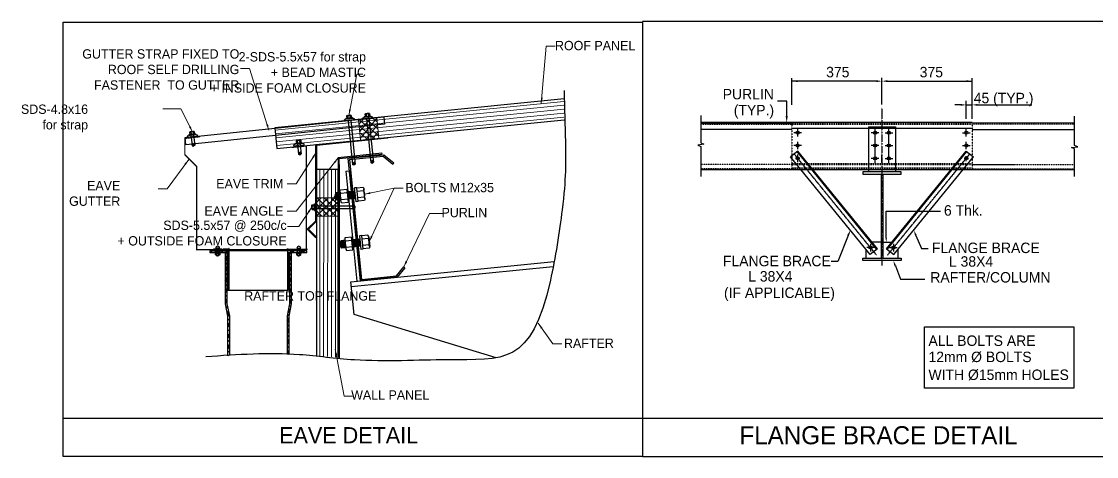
# Model space of a CAD drawing. Header units: millimetres. Extents: x 0 to 2669304, y -3314102 to 0.
# Drawn here: x 2346208 to 2364361, y -3162404 to -3155067 of the extents above; entities that cross this region are included whole.
import ezdxf
from ezdxf.enums import TextEntityAlignment as Align

# ---------------------------------------------------------------- set-up
doc = ezdxf.new("R2010")
doc.units = ezdxf.units.MM
doc.header["$LTSCALE"] = 0.4
doc.header["$MEASUREMENT"] = 0
for name, pattern in [('CENTER', [2, 1.25, -0.25, 0.25, -0.25]), ('CONTIN', [0]), ('HIDDEN', [0.375, 0.25, -0.125]), ('XKITLINE00', [0])]:
    doc.linetypes.add(name, pattern=pattern)
for name, color, linetype in [('3', 4, 'CONTIN'), ('AnchBolt', 7, 'Continuous'), ('Doptrim', 13, 'Continuous'), ('Girt', 13, 'Continuous'), ('Hatch-Solid', 252, 'Continuous'), ('insulation', 3, 'Continuous'), ('M-Purlin', 213, 'Continuous'), ('MISCEL', 7, 'Continuous'), ('Seal-Text', 60, 'Continuous'), ('Steel plate', 12, 'Continuous')]:
    doc.layers.add(name, color=color, linetype=linetype)
for name, color, linetype, lineweight in [('AllTrims', 11, 'Continuous', 9), ('Dimensions', 5, 'Continuous', 0), ('Grid', 202, 'CENTER', 18), ('HATCH', 8, 'Continuous', 5), ('MEM', 4, 'Continuous', 0), ('Other object type', 1, 'Continuous', 0)]:
    doc.layers.add(name, color=color, linetype=linetype, lineweight=lineweight)
doc.styles.add('DTITLE', font='f2.shx')
doc.styles.get("Standard").update_dxf_attribs({"font": 'ARIALN.TTF'})
doc.dimstyles.new('ARROWS', dxfattribs={"dimscale": 0, "dimtxt": 2, "dimasz": 2, "dimexe": 1.026, "dimexo": 1.026, "dimgap": 0.8, "dimtad": 1, "dimdec": 0, "dimzin": 9, "dimdsep": 46, "dimtxsty": 'Standard', "dimcen": 1.6, "dimclrd": 40, "dimclre": 40, "dimclrt": 3, "dimadec": 1, "dimazin": 2, "dimtfac": 1, "dimtdec": 0, "dimtofl": 0, "dimtmove": 0, "dimatfit": 3, "dimfxl": 0, "dimtolj": 1, "dimtzin": 13, "dimlwd": -1, "dimlwe": -1, "dimarcsym": 0})

# ---------------------------------------------------------------- blocks, each defined once
blk = doc.blocks.new('FOR EAVE STURT')
at = {"layer": 'AnchBolt'}
h = blk.add_hatch(dxfattribs=at)
h.set_pattern_fill('ANSI31', color=256, scale=0.5, angle=145, style=0)
h.set_pattern_definition([(190, (0, 0), (0.275666, -1.56338), [])])
h.paths.add_polyline_path([(6, 0.6), (-5.9, -0.6), (-4.7, -13.3), (7.3, -12.1)])
h.paths.add_polyline_path([(8.5, -23.7), (-3.5, -24.9), (-2.9, -30.9), (2.6, -34.9), (9.1, -29.8)])
at = {"layer": 'MISCEL', "color": 7}
for p, q in [((-11.9, 12.8), (-10.9, 2.3)), ((-11.7, 2.2), (10.9, 4.5)), ((-11.7, 2.2), (-11.3, -1.1)), ((-11.3, -1.1), (11.2, 1.1)), ((-9.5, 14.1), (6.5, 15.7)), ((-6.5, 13.4), (-5.4, 2.8)), ((3.7, 14.5), (4.7, 3.9)), ((6, 0.6), (7.3, -12.1)), ((9.2, 14.9), (10.2, 4.4)), ((10.9, 4.5), (11.2, 1.1)), ((11.8, -11.6), (-9.2, -13.8)), ((-8.2, -24.3), (-9.2, -13.8)), ((-5.9, -0.6), (-4.7, -13.3)), ((-2.7, -23.8), (-3.8, -13.2)), ((7.4, -22.8), (6.4, -12.2)), ((12.9, -22.2), (11.8, -11.6)), ((-5.5, -25.1), (10.5, -23.5)), ((-3.5, -24.9), (-2.9, -30.9)), ((-3.4, -25.8), (-3.2, -27.4)), ((2.6, -34.9), (-2.9, -30.9)), ((9.1, -29.8), (2.6, -34.9)), ((8.5, -23.7), (9.1, -29.8))]:
    blk.add_line(p, q, dxfattribs=at)
blk.add_lwpolyline([(-5.9, -0.6), (6, 0.6)], dxfattribs=at)
for centre, radius, start, end in [((-8.8, 9.9), 4.26, 56.0975, 138.6946), ((-0.1, 0.7), 14.3, 74.8284, 116.6241), ((6.7, 11.5), 4.26, 52.758, 135.3551), ((-5.7, -20.8), 4.26, 232.8999, 315.497), ((1, -10.1), 14.3, 254.9703, 296.7661), ((9.8, -19.2), 4.26, 236.2394, 318.8365)]:
    blk.add_arc(centre, radius, start, end, dxfattribs=at)

msp = doc.modelspace()

# ---------------------------------------------------------------- hatches: boundary and pattern name
h = msp.add_hatch()
h.set_pattern_fill('PLASTI', color=256, scale=511.889603, angle=45, style=0)
h.set_pattern_definition([(45, (2338761.93, -3163383.15), (-90.4902, 90.4902), []), (45, (2338750.62, -3163371.84), (-90.4902, 90.4902), []), (45, (2338739.3, -3163360.53), (-90.4902, 90.4902), []), (45, (2338705.37, -3163326.59), (-90.4902, 90.4902), [])])
h.paths.add_polyline_path([(2350872.8071, -3158935.7766), (2350701.799, -3158935.7766), (2350701.799, -3158961.371), (2350758.1069, -3158961.371), (2350872.8071, -3158961.371)])
h.paths.add_polyline_path([(2350908.3204, -3158935.7766), (2350872.8071, -3158935.7766), (2350872.8071, -3158961.371), (2350908.3204, -3158961.371)])
h.paths.add_polyline_path([(2351024.2895, -3158935.7766), (2350908.3204, -3158935.7766), (2350908.3204, -3158961.371), (2351024.2895, -3158961.371)])
h.paths.add_polyline_path([(2350717.1557, -3158961.371), (2350701.799, -3158961.371), (2350701.799, -3159601.233), (2350717.1557, -3159601.233)])
h.paths.add_polyline_path([(2349502.2119, -3158935.7766), (2349386.2428, -3158935.7766), (2349386.2428, -3158961.371), (2349502.2119, -3158961.371)])
h.paths.add_polyline_path([(2349708.7332, -3158935.7766), (2349607.8095, -3158935.7766), (2349537.7252, -3158935.7766), (2349537.7252, -3158961.371), (2349708.7332, -3158961.371)])
h.paths.add_polyline_path([(2349708.7332, -3158961.371), (2349693.3765, -3158961.371), (2349693.3765, -3159601.233), (2349708.7332, -3159601.233)])
h = msp.add_hatch(color=256)
h.paths.add_polyline_path([(2349558.8678, -3158924.7823), (2349537.7252, -3158924.7823), (2349537.7252, -3158934.5334), (2349589.7767, -3158934.5334), (2349589.7767, -3158906.2423), (2349558.8678, -3158906.2423)])
h.paths.add_polyline_path([(2349502.2119, -3158924.7823), (2349502.2119, -3158934.5334), (2349537.7252, -3158934.5334), (2349537.7252, -3158924.7823)])
h.paths.add_polyline_path([(2349502.2119, -3158934.5334), (2349502.2119, -3158924.7823), (2349481.0693, -3158924.7823), (2349481.0693, -3158906.2423), (2349450.0509, -3158906.2423), (2349450.0509, -3158934.5334)])
h = msp.add_hatch(color=256)
h.paths.add_polyline_path([(2349708.7332, -3158935.7766), (2349714.6403, -3158928.6246), (2349715.9267, -3158918.094), (2349715.1527, -3158907.072), (2349714.9777, -3158905.8891), (2349607.8095, -3158905.8891), (2349607.8095, -3158935.7766)])
h.paths.add_polyline_path([(2349708.7332, -3158905.8891), (2349714.9777, -3158905.8891), (2349713.6677, -3158897.0395), (2349708.7332, -3158894.3057)])
h = msp.add_hatch(color=256)
h.paths.add_polyline_path([(2349708.7332, -3158935.7766), (2349714.6403, -3158928.6246), (2349715.9267, -3158918.094), (2349715.1527, -3158907.072), (2349714.9777, -3158905.8891), (2349607.8095, -3158905.8891), (2349607.8095, -3158935.7766)])
h.paths.add_polyline_path([(2349708.7332, -3158905.8891), (2349714.9777, -3158905.8891), (2349713.6677, -3158897.0395), (2349708.7332, -3158894.3057)])
h = msp.add_hatch()
h.set_pattern_fill('PLASTI', color=256, scale=511.889603, angle=315, style=0)
h.set_pattern_definition([(315, (2338761.93, -3163383.15), (90.4902, 90.4902), []), (315, (2338773.24, -3163371.84), (90.4902, 90.4902), []), (315, (2338784.55, -3163360.53), (90.4902, 90.4902), []), (315, (2338818.48, -3163326.59), (90.4902, 90.4902), [])])
h.paths.add_polyline_path([(2349676.9862, -3158961.371), (2349652.4254, -3158961.371), (2349646.2728, -3158961.371), (2349646.2728, -3159726.7296), (2349676.9862, -3159711.3167)])
h.paths.add_polyline_path([(2350692.5949, -3160683.4253), (2350723.3083, -3160683.8785), (2350723.3083, -3160036.3392), (2350764.2595, -3159831.5834), (2350764.2595, -3158961.371), (2350733.5461, -3158961.371), (2350733.5461, -3159828.5421), (2350692.5949, -3160033.298)])
h.paths.add_polyline_path([(2349687.224, -3160705.1031), (2349717.9373, -3160703.686), (2349717.9373, -3160033.298), (2349676.9862, -3159828.5421), (2349676.9862, -3159711.3167), (2349646.2728, -3159726.7296), (2349646.2728, -3159831.5834), (2349687.224, -3160036.3392)])
h = msp.add_hatch(color=256)
h.paths.add_polyline_path([(2350701.799, -3158935.7766), (2350695.8919, -3158928.6246), (2350694.6055, -3158918.094), (2350695.3795, -3158907.072), (2350695.5546, -3158905.8891), (2350802.7228, -3158905.8891), (2350802.7228, -3158935.7766)])
h.paths.add_polyline_path([(2350701.799, -3158905.8891), (2350695.5546, -3158905.8891), (2350696.8645, -3158897.0395), (2350701.799, -3158894.3057)])
h = msp.add_hatch(color=256)
h.paths.add_polyline_path([(2350851.6645, -3158906.2423), (2350820.7556, -3158906.2423), (2350820.7556, -3158934.5334), (2350872.8071, -3158934.5334), (2350872.8071, -3158924.7823), (2350851.6645, -3158924.7823)])
h.paths.add_polyline_path([(2350872.8071, -3158924.7823), (2350872.8071, -3158934.5334), (2350908.3204, -3158934.5334), (2350908.3204, -3158924.7823)])
h.paths.add_polyline_path([(2350960.4813, -3158934.5334), (2350960.4813, -3158906.2423), (2350929.463, -3158906.2423), (2350929.463, -3158924.7823), (2350908.3204, -3158924.7823), (2350908.3204, -3158934.5334)])
at = {"layer": 'HATCH'}
h = msp.add_hatch(dxfattribs=at)
h.set_pattern_fill('LINE', color=256, scale=20.721687, angle=5.67, style=0)
h.set_pattern_definition([(5.67, (2376492.37, -3199010.59), (-6.5001, 65.46947), [])])
h.paths.add_polyline_path([(2355368.9275, -3156725.8238), (2355368.1664, -3156689.5451), (2355367.6055, -3156651.4209), (2355367.2631, -3156613.2692), (2355367.1193, -3156575.0926), (2355367.1542, -3156536.8934), (2355367.3481, -3156498.6742), (2355367.6809, -3156460.4376), (2355368.1329, -3156422.1859), (2355368.6843, -3156383.9218), (2355368.884, -3156371.8025), (2350486.6433, -3156860.0266), (2350521.6953, -3157210.547)])
h = msp.add_hatch(dxfattribs=at)
h.set_pattern_fill('ANSI37', color=256, scale=25.902109, style=0)
h.set_pattern_definition([(230.7106, (2354209.75, -3158924.245), (63.6496, -52.077), []), (320.7106, (2354209.75, -3158924.245), (52.077, 63.6496), [])])
h.paths.add_polyline_path([(2351898.1704, -3156718.8739), (2352207.4531, -3156687.9456), (2352242.5051, -3157038.4661), (2351933.2224, -3157069.3943)])
h = msp.add_hatch(dxfattribs=at)
h.set_pattern_fill('LINE', color=256, scale=20.721687, angle=-90.04059314, style=0)
h.set_pattern_definition([(269.9594, (2307019.12, -3179514.95), (65.79134, -0.04661), [])])
h.paths.add_polyline_path([(2351195.9009, -3160702.7126), (2351548.1696, -3160735.5355), (2351548.1696, -3157555.7349), (2351195.9009, -3157555.7349)])
h = msp.add_hatch(dxfattribs=at)
h.set_pattern_fill('ANSI37', color=256, scale=25.902109, angle=84.30229389, style=0)
h.set_pattern_definition([(315.013, (2353619.905, -3156270.76), (58.1388, 58.165), []), (45.013, (2353619.905, -3156270.76), (-58.165, 58.1388), [])])
h.paths.add_polyline_path([(2351195.9359, -3158351.97), (2351195.8659, -3158041.1447), (2351548.1346, -3158041.0655), (2351548.2045, -3158351.8908)])
at = {"layer": 'Hatch-Solid'}
for points in [[(2351816.524, -3158072.3288), (2351801.0599, -3157917.6874), (2351780.441, -3157919.7493), (2351795.9052, -3158074.3907)], [(2351898.9994, -3158897.0827), (2351883.5353, -3158742.4414), (2351862.9164, -3158744.5033), (2351878.3806, -3158899.1446)]]:
    msp.add_hatch(color=256, dxfattribs=at).paths.add_polyline_path(points)

# ---------------------------------------------------------------- linework, layer by layer
at = {"linetype": 'Continuous'}
for p, q in [((2356692.2669, -3155077.243), (2356692.2669, -3162386.9399)), ((2356692.2669, -3155087.7462), (2356692.2669, -3162386.9399)), ((2346910.6197, -3161757.0261), (2377782.5102, -3161757.0261))]:
    msp.add_line(p, q, dxfattribs=at)
at = {"color": 2}
for p, q in [((2359218.2179, -3156471.9026), (2359218.2179, -3156021.7242)), ((2359218.2179, -3156471.9026), (2359218.2179, -3156021.7242)), ((2360642.1615, -3156072.5027), (2359218.2179, -3156072.5027)), ((2360738.6652, -3156464.7789), (2360738.6652, -3156014.6005)), ((2360738.6652, -3156464.7789), (2360738.6652, -3156014.6005)), ((2360835.1689, -3156072.5027), (2362259.1125, -3156072.5027)), ((2362259.1125, -3156471.9026), (2362259.1125, -3156021.7242)), ((2362259.1125, -3156471.9026), (2362259.1125, -3156021.7242)), ((2359129.3047, -3156411.6337), (2358974.6546, -3156411.6337)), ((2359129.3047, -3156658.1099), (2359129.3047, -3156411.6337)), ((2362066.105, -3156473.1625), (2361969.6013, -3156473.1625)), ((2362162.6087, -3156710.7668), (2362162.6087, -3156407.3076)), ((2362162.6087, -3156473.1625), (2362259.1125, -3156473.1625)), ((2362259.1125, -3156709.5069), (2362259.1125, -3156406.0477)), ((2362355.6162, -3156473.1625), (2362452.1199, -3156473.1625)), ((2362456.7923, -3156473.1625), (2363268.9403, -3156473.1625)), ((2360809.9537, -3158719.429), (2360809.9537, -3158268.3636)), ((2360809.9537, -3158268.3636), (2361725.8383, -3158268.3636)), ((2360165.4839, -3158677.0418), (2359992.6996, -3159116.5071)), ((2361311.8465, -3158677.0418), (2361406.1832, -3158894.3459)), ((2361406.1832, -3158894.3459), (2361515.9062, -3158894.3459)), ((2359992.6996, -3159116.5071), (2359882.9766, -3159116.5071)), ((2360964.0197, -3159189.1713), (2361051.9124, -3159412.7205)), ((2361051.9124, -3159412.7205), (2361460.5215, -3159412.7205))]:
    msp.add_line(p, q, dxfattribs=at)
for p, q in [((2357679.4357, -3156649.4298), (2357679.4357, -3157112.3851)), ((2363990.0791, -3157161.0392), (2363990.7515, -3156661.0102)), ((2359314.7216, -3156941.8292), (2359314.7216, -3156877.9419)), ((2360510.2475, -3156840.7237), (2360967.0829, -3156840.7237)), ((2360510.2475, -3156840.7237), (2360510.2475, -3157604.6572)), ((2360622.7443, -3157463.2265), (2360622.7443, -3156874.775)), ((2360854.586, -3157463.2265), (2360854.586, -3156874.775)), ((2360967.0829, -3156840.7237), (2360967.0829, -3157604.6572)), ((2362162.6087, -3156941.8292), (2362162.6087, -3156877.9419)), ((2359314.7216, -3156941.8292), (2359250.8343, -3156941.8292)), ((2359314.7216, -3157005.7164), (2359314.7216, -3156941.8292)), ((2359378.6088, -3156941.8292), (2359314.7216, -3156941.8292)), ((2360687.7724, -3156941.8292), (2360557.7162, -3156941.8292)), ((2360595.6373, -3156941.8292), (2360622.7443, -3156941.8292)), ((2360789.5579, -3156941.8292), (2360919.6141, -3156941.8292)), ((2360881.693, -3156941.8292), (2360854.586, -3156941.8292)), ((2362098.7215, -3156941.8292), (2362162.6087, -3156941.8292)), ((2362162.6087, -3157005.7164), (2362162.6087, -3156941.8292)), ((2362162.6087, -3156941.8292), (2362226.496, -3156941.8292)), ((2357731.5812, -3157138.0679), (2357629.6035, -3157153.5068)), ((2357629.6035, -3157153.5068), (2357679.0473, -3157173.9755)), ((2357679.0473, -3157173.9755), (2357679.5146, -3157682.5604)), ((2357679.4357, -3157112.3851), (2357731.5812, -3157138.0679)), ((2359314.7216, -3157158.6438), (2359250.8343, -3157158.6438)), ((2359314.7216, -3157158.6438), (2359314.7216, -3157094.7566)), ((2359314.7216, -3157222.5311), (2359314.7216, -3157158.6438)), ((2359378.6088, -3157158.6438), (2359314.7216, -3157158.6438)), ((2360687.7724, -3157158.6438), (2360557.7162, -3157158.6438)), ((2360595.6373, -3157158.6438), (2360622.7443, -3157158.6438)), ((2360789.5579, -3157158.6438), (2360919.6141, -3157158.6438)), ((2360881.693, -3157158.6438), (2360854.586, -3157158.6438)), ((2362098.7215, -3157158.6438), (2362162.6087, -3157158.6438)), ((2362162.6087, -3157158.6438), (2362162.6087, -3157094.7566)), ((2362162.6087, -3157222.5311), (2362162.6087, -3157158.6438)), ((2362162.6087, -3157158.6438), (2362226.496, -3157158.6438)), ((2363938.9392, -3157191.9857), (2364045.3107, -3157182.9203)), ((2363990.8573, -3157212.4968), (2363938.9392, -3157191.9857)), ((2364045.3107, -3157182.9203), (2363990.0791, -3157161.0392)), ((2363990.8573, -3157682.5604), (2363990.8573, -3157212.4968)), ((2359314.7216, -3157375.4585), (2359280.2437, -3157375.4585)), ((2359314.7216, -3157375.4585), (2359314.7216, -3157311.5712)), ((2359314.7216, -3157439.3457), (2359314.7216, -3157375.4585)), ((2359353.3129, -3157375.4585), (2359314.7216, -3157375.4585)), ((2360687.7724, -3157375.4585), (2360557.7162, -3157375.4585)), ((2360595.6373, -3157375.4585), (2360622.7443, -3157375.4585)), ((2360738.6652, -3157443.3335), (2360738.6652, -3157313.2773)), ((2360789.5579, -3157375.4585), (2360919.6141, -3157375.4585)), ((2360881.693, -3157375.4585), (2360854.586, -3157375.4585)), ((2362124.0508, -3157375.374), (2362162.6421, -3157375.374)), ((2362162.6421, -3157375.374), (2362162.6421, -3157336.4786)), ((2362162.6421, -3157420.3498), (2362162.6421, -3157375.374)), ((2362162.6421, -3157375.374), (2362197.1199, -3157375.374)), ((2358347.8314, -3157563.5903), (2357679.4023, -3157563.5903)), ((2360414.4127, -3157604.6572), (2360414.4127, -3157643.2587)), ((2361062.9176, -3157604.6572), (2360414.4127, -3157604.6572)), ((2361062.9176, -3157643.2587), (2361062.9176, -3157604.6572)), ((2361928.5418, -3157563.5903), (2363990.8573, -3157563.5903)), ((2360414.4127, -3157643.2587), (2361062.9176, -3157643.2587)), ((2360723.2246, -3157643.2587), (2360723.2246, -3159061.3278)), ((2360754.1058, -3157643.2587), (2360754.1058, -3159061.3278)), ((2360545.2683, -3158817.9084), (2360545.2683, -3158945.6216)), ((2360723.2246, -3158791.1174), (2360578.1314, -3158791.1174)), ((2360754.1058, -3158791.1174), (2360899.1989, -3158791.1174)), ((2360932.0621, -3158817.9084), (2360932.0621, -3158945.6216)), ((2350701.799, -3158905.8891), (2351035.1187, -3158905.8891)), ((2360468.4548, -3158906.691), (2360468.4548, -3159061.3278)), ((2360609.7887, -3158879.9008), (2360479.9688, -3158879.9008)), ((2360867.5417, -3158879.9008), (2360997.3615, -3158879.9008)), ((2361008.8755, -3158906.691), (2361008.8755, -3159061.3278)), ((2360414.4127, -3159099.9293), (2360414.4127, -3159061.3278)), ((2360414.4127, -3159061.3278), (2361062.9176, -3159061.3278)), ((2361062.9176, -3159099.9293), (2360414.4127, -3159099.9293)), ((2361062.9176, -3159061.3278), (2361062.9176, -3159099.9293))]:
    msp.add_line(p, q)
at = {"linetype": 'CENTER'}
for p, q in [((2360738.6652, -3156522.6811), (2360738.6652, -3159180.1166)), ((2360646.5885, -3159007.7652), (2359256.6001, -3157301.8693)), ((2360830.7418, -3159007.7652), (2362220.7303, -3157301.827))]:
    msp.add_line(p, q, dxfattribs=at)
at = {"color": 3}
for p, q in [((2360738.6652, -3156566.7971), (2360738.6652, -3156698.7886)), ((2362259.1125, -3156768.3998), (2357679.4357, -3156768.3998)), ((2357679.4357, -3156779.9803), (2359218.2179, -3156779.9803)), ((2359218.2179, -3156863.1086), (2362259.1125, -3156863.1086)), ((2363990.8573, -3156779.9803), (2362259.1125, -3156779.9803)), ((2359218.2179, -3156890.1132), (2357679.4357, -3156890.1132)), ((2362259.1125, -3156890.1132), (2363990.8573, -3156890.1132)), ((2359319.9132, -3157251.899), (2359196.1035, -3157349.6165)), ((2360540.1835, -3158997.5724), (2359196.1035, -3157349.6165)), ((2360663.9954, -3158899.912), (2359319.9132, -3157251.899)), ((2360813.3349, -3158899.912), (2362157.4172, -3157251.8568)), ((2360937.1469, -3158997.5724), (2362281.2268, -3157349.5743)), ((2362157.4172, -3157251.8568), (2362281.2268, -3157349.5743)), ((2357679.4023, -3157563.5903), (2363990.8573, -3157563.5903)), ((2363797.928, -3157563.5903), (2357679.4023, -3157563.5903)), ((2359218.2179, -3157552.0099), (2359252.5082, -3157552.0099)), ((2360663.9668, -3158899.8757), (2360540.1835, -3158997.5724)), ((2360813.3636, -3158899.8757), (2360937.1469, -3158997.5724))]:
    msp.add_line(p, q, dxfattribs=at)
at = {"color": 1, "linetype": 'HIDDEN'}
for p, q in [((2357679.4357, -3156797.7715), (2359218.2179, -3156797.7715)), ((2359218.2179, -3156768.3998), (2359218.2179, -3157552.0099)), ((2359218.2179, -3156782.4956), (2362259.1125, -3156782.4956)), ((2359218.2179, -3156800.2869), (2362259.1125, -3156800.2869)), ((2362259.1125, -3156768.3998), (2362259.1125, -3157552.0099)), ((2363990.8573, -3156797.7715), (2362259.1125, -3156797.7715)), ((2363990.8553, -3156798.738), (2363990.8573, -3156797.7715)), ((2359218.2179, -3157478.3538), (2357679.3219, -3157478.3538)), ((2359218.2179, -3157552.0099), (2357679.3914, -3157552.0099)), ((2359218.2179, -3157463.2265), (2362259.1125, -3157463.2265)), ((2359218.2179, -3157478.3538), (2362259.1125, -3157478.3538)), ((2359218.2179, -3157537.1835), (2362259.1125, -3157537.1835)), ((2359218.2179, -3157552.0099), (2362259.1125, -3157552.0099)), ((2362224.8222, -3157478.3538), (2362970.879, -3157478.3538)), ((2362259.1125, -3157478.3538), (2363990.8573, -3157478.3538)), ((2362259.1125, -3157552.0099), (2363990.8573, -3157552.0099))]:
    msp.add_line(p, q, dxfattribs=at)
at = {"color": 1, "linetype": 'Continuous'}
for p, q in [((2360651.1939, -3158909.9567), (2359307.114, -3157262.0009)), ((2360826.1364, -3158909.9567), (2362170.2164, -3157261.9586))]:
    msp.add_line(p, q, dxfattribs=at)
at = {"linetype": 'ByBlock'}
for p, q in [((2361456.6564, -3160217.1349), (2363976.0201, -3160217.1349)), ((2361456.6564, -3161250.5337), (2361456.6564, -3160217.1349)), ((2363976.0201, -3160217.1349), (2363976.0201, -3161250.5337)), ((2363976.0201, -3161250.5337), (2361456.6564, -3161250.5337))]:
    msp.add_line(p, q, dxfattribs=at)
for points in [[(2356692.2669, -3162404.4224), (2364833.5867, -3162404.4224), (2364833.5867, -3155066.7398), (2356692.2669, -3155066.7398)], [(2346910.6197, -3155077.243), (2356692.2669, -3155077.243), (2356692.2669, -3162404.4224), (2346910.6197, -3162404.4224)], [(2349589.7767, -3158906.2423), (2349450.0509, -3158906.2423), (2349450.0509, -3158934.5334), (2349589.7767, -3158934.5334)], [(2349566.6204, -3158962.7918), (2349472.9087, -3158962.7918), (2349472.9087, -3158971.9985), (2349566.6204, -3158971.9985)], [(2349558.8678, -3158908.2362), (2349481.0693, -3158908.2362), (2349481.0693, -3158924.7823), (2349558.8678, -3158924.7823)], [(2349708.7332, -3158894.3057), (2349708.7332, -3158905.8891), (2349607.8095, -3158905.8891), (2349607.8095, -3158905.8891), (2349607.8095, -3158935.7766), (2349607.8095, -3158935.7766), (2349607.8095, -3158935.7766), (2349708.7332, -3158935.7766), (2349714.6403, -3158928.6246), (2349715.9267, -3158918.094), (2349715.1527, -3158907.072), (2349713.6677, -3158897.0395)], [(2349708.7332, -3158894.3057), (2349708.7332, -3158905.8891), (2349607.8095, -3158905.8891), (2349607.8095, -3158905.8891), (2349607.8095, -3158935.7766), (2349607.8095, -3158935.7766), (2349607.8095, -3158935.7766), (2349708.7332, -3158935.7766), (2349714.6403, -3158928.6246), (2349715.9267, -3158918.094), (2349715.1527, -3158907.072), (2349713.6677, -3158897.0395)], [(2350701.799, -3158894.3057), (2350701.799, -3158905.8891), (2350802.7228, -3158905.8891), (2350802.7228, -3158905.8891), (2350802.7228, -3158935.7766), (2350802.7228, -3158935.7766), (2350802.7228, -3158935.7766), (2350701.799, -3158935.7766), (2350695.8919, -3158928.6246), (2350694.6055, -3158918.094), (2350695.3795, -3158907.072), (2350696.8645, -3158897.0395)], [(2350820.7556, -3158906.2423), (2350960.4813, -3158906.2423), (2350960.4813, -3158934.5334), (2350820.7556, -3158934.5334)], [(2350843.9119, -3158962.7918), (2350937.6235, -3158962.7918), (2350937.6235, -3158971.9985), (2350843.9119, -3158971.9985)], [(2350851.6645, -3158908.2362), (2350929.463, -3158908.2362), (2350929.463, -3158924.7823), (2350851.6645, -3158924.7823)]]:
    msp.add_lwpolyline(points, close=True)
for points in [[(2349646.2728, -3158961.371), (2349646.2728, -3159831.5834), (2349687.224, -3160036.3392), (2349687.224, -3160705.0393)], [(2349676.9862, -3158961.371), (2349676.9862, -3159828.5421), (2349717.9373, -3160033.298), (2349717.9373, -3160703.6378)], [(2349708.7332, -3158905.8891), (2349708.7332, -3158894.3057)], [(2349708.7332, -3158905.8891), (2349708.7332, -3158894.3057)], [(2350733.5461, -3158961.371), (2350733.5461, -3159828.5421), (2350692.5949, -3160033.298), (2350692.5949, -3160682.9022)], [(2350701.799, -3158905.8891), (2350701.799, -3158894.3057)], [(2350764.2595, -3158961.371), (2350764.2595, -3159831.5834), (2350723.3083, -3160036.3392), (2350723.3083, -3160683.3539)]]:
    msp.add_lwpolyline(points)
at = {"linetype": 'Continuous'}
for centre in [(2359314.7216, -3156941.8292), (2360622.7443, -3156941.8292), (2360854.586, -3156941.8292), (2362162.5421, -3156941.9137), (2359314.7216, -3157158.6438), (2360622.7443, -3157158.6438), (2360854.586, -3157158.6438), (2362162.5421, -3157158.7283), (2359314.7216, -3157375.5007), (2360622.7443, -3157375.4585), (2360854.586, -3157375.4585), (2362162.6087, -3157375.4585), (2360544.8787, -3158879.9008), (2360932.4516, -3158879.9008)]:
    msp.add_circle(centre, 26.4898, dxfattribs=at)
for centre in [(2349519.8094, -3158890.5561), (2350890.7228, -3158890.5561)]:
    msp.add_arc(centre, 32.8173, 0, 180)
at = {"color": 2}
for points in [[(2359314.7216, -3156056.4188), (2359314.7216, -3156088.5867), (2359218.2179, -3156072.5027)], [(2360642.1615, -3156056.4188), (2360642.1615, -3156088.5867), (2360738.6652, -3156072.5027)], [(2360835.1689, -3156056.4188), (2360835.1689, -3156088.5867), (2360738.6652, -3156072.5027)], [(2362162.6087, -3156056.4188), (2362162.6087, -3156088.5867), (2362259.1125, -3156072.5027)], [(2362066.105, -3156457.0785), (2362066.105, -3156489.2464), (2362162.6087, -3156473.1625)], [(2362355.6162, -3156457.0785), (2362355.6162, -3156489.2464), (2362259.1125, -3156473.1625)], [(2359110.9231, -3156658.1099), (2359147.6864, -3156658.1099), (2359129.3047, -3156768.3998)], [(2360180.4525, -3158682.927), (2360150.5153, -3158671.1567), (2360210.3602, -3158579.681)], [(2361296.8779, -3158682.927), (2361326.815, -3158671.1567), (2361276.5354, -3158587.2304)], [(2360821.9018, -3158719.429), (2360798.0057, -3158719.429), (2360809.9537, -3158791.1174)], [(2360949.0511, -3159195.0565), (2360978.9883, -3159183.2861), (2360928.7086, -3159099.3599)]]:
    msp.add_solid(points, dxfattribs=at)
at = {"layer": 'AllTrims', "color": 4, "const_width": 10.3608}
for points in [[(2349220.5508, -3157004.3395), (2348961.5297, -3157033.5869), (2348961.5297, -3157315.7003), (2349159.3377, -3157513.5083), (2349159.3377, -3158921.631), (2351024.2895, -3158921.631), (2351024.2895, -3157160.2876), (2350767.833, -3157185.9333)], [(2349220.5508, -3157014.7003), (2348971.8905, -3157043.9477), (2348971.8905, -3157311.4087), (2349169.6985, -3157509.2167), (2349169.6985, -3158911.2702), (2351013.9287, -3158911.2702), (2351013.9287, -3157171.7362), (2350768.8639, -3157196.2427)]]:
    msp.add_lwpolyline(points, dxfattribs=at)
at = {"layer": 'Doptrim'}
msp.add_lwpolyline([(2351180.687, -3158714.7316), (2351034.0404, -3158568.3293), (2351176.013, -3158426.3567), (2351176.013, -3157142.5528), (2352388.3479, -3157021.3193), (2352389.124, -3157036.8412), (2351191.5542, -3157157.3364), (2351191.5542, -3158432.7941), (2351056.0191, -3158568.3293), (2351191.6764, -3158703.7422)], close=True, dxfattribs=at)
at = {"layer": 'Girt'}
msp.add_lwpolyline([(2352337.1154, -3156799.2657), (2348982.2275, -3157147.3174), (2348969.6682, -3157021.7245), (2352324.5561, -3156673.6729)], close=True, dxfattribs=at)
at = {"layer": 'Grid'}
for p, q in [((2351752.4004, -3158000.6472), (2351855.343, -3157990.353)), ((2351834.8758, -3158825.4012), (2351937.8184, -3158815.1069))]:
    msp.add_line(p, q, dxfattribs=at)
at = {"layer": 'HATCH'}
for points in [[(2351898.1704, -3156718.8739), (2352207.4531, -3156687.9456), (2352242.5051, -3157038.4661), (2351933.2224, -3157069.3943)], [(2351898.1704, -3156718.8739), (2352207.4531, -3156687.9456), (2352242.5051, -3157038.4661), (2351933.2224, -3157069.3943)], [(2351195.9359, -3158351.97), (2351195.8659, -3158041.1447), (2351548.1346, -3158041.0655), (2351548.2045, -3158351.8908)], [(2351195.9359, -3158351.97), (2351195.8659, -3158041.1447), (2351548.1346, -3158041.0655), (2351548.2045, -3158351.8908)]]:
    msp.add_lwpolyline(points, close=True, dxfattribs=at)
at = {"layer": 'insulation'}
msp.add_line((2351573.3148, -3157476.9872), (2351573.3148, -3160739.2454), dxfattribs=at)
at = {"layer": 'M-Purlin'}
for p, q in [((2352324.2632, -3157318.7098), (2351726.3166, -3157378.5045)), ((2351932.505, -3159440.3894), (2351726.3166, -3157378.5045)), ((2351748.9973, -3157397.0615), (2352317.7845, -3157340.1827)), ((2351748.9973, -3157397.0615), (2351951.062, -3159417.7087)), ((2352317.7845, -3157340.1827), (2352479.5373, -3157472.526)), ((2352492.659, -3157456.4883), (2352324.2632, -3157318.7098)), ((2352479.5373, -3157472.526), (2352492.659, -3157456.4883)), ((2352538.6992, -3159358.945), (2352663.3559, -3159206.5868)), ((2352679.3936, -3159219.7086), (2352549.3017, -3159378.7097)), ((2352663.3559, -3159206.5868), (2352679.3936, -3159219.7086)), ((2352549.3017, -3159378.7097), (2351932.505, -3159440.3894)), ((2351951.062, -3159417.7087), (2352538.6992, -3159358.945))]:
    msp.add_line(p, q, dxfattribs=at)
for points in [[(2351816.524, -3158072.3288), (2351801.0599, -3157917.6874), (2351780.441, -3157919.7493), (2351795.9052, -3158074.3907)], [(2351898.9994, -3158897.0827), (2351883.5353, -3158742.4414), (2351862.9164, -3158744.5033), (2351878.3806, -3158899.1446)]]:
    msp.add_lwpolyline(points, close=True, dxfattribs=at)
at = {"layer": 'MISCEL', "color": 7}
for p, q in [((2351683.9329, -3156698.5433), (2351685.171, -3156710.9528)), ((2351683.9374, -3156698.5465), (2351794.6194, -3156687.5035)), ((2351685.1755, -3156710.956), (2351795.8575, -3156699.9129)), ((2351696.2302, -3156657.8378), (2351700.1302, -3156696.9273)), ((2351705.3822, -3156653.0325), (2351764.5964, -3156647.1245)), ((2351716.5526, -3156655.5256), (2351720.4808, -3156694.8969)), ((2351754.1388, -3156651.7755), (2351758.067, -3156691.1468)), ((2351774.522, -3156650.03), (2351778.422, -3156689.1195)), ((2351794.6194, -3156687.5035), (2351795.8575, -3156699.9129)), ((2351993.2156, -3156667.6151), (2351994.4537, -3156680.0245)), ((2351993.2201, -3156667.6183), (2352103.9021, -3156656.5752)), ((2351994.4582, -3156680.0277), (2352105.1403, -3156668.9847)), ((2352005.5129, -3156626.9095), (2352009.413, -3156665.999)), ((2352014.665, -3156622.1042), (2352073.8791, -3156616.1962)), ((2352025.8353, -3156624.5973), (2352029.7635, -3156663.9686)), ((2352063.4215, -3156620.8472), (2352067.3497, -3156660.2185)), ((2352075.5456, -3156699.5064), (2352146.7144, -3157398.9726)), ((2352083.8047, -3156619.1018), (2352087.7048, -3156658.1913)), ((2352103.9021, -3156656.5752), (2352105.1403, -3156668.9847)), ((2351721.9059, -3156735.0366), (2351792.3949, -3157427.7754)), ((2351766.2945, -3156730.4315), (2351837.4633, -3157429.8977)), ((2352031.157, -3156704.1114), (2352101.6461, -3157396.8503)), ((2349034.4617, -3156972.6816), (2349035.6998, -3156985.0911)), ((2349034.4661, -3156972.6848), (2349145.1482, -3156961.6418)), ((2349035.7043, -3156985.0943), (2349146.3863, -3156974.0512)), ((2349046.759, -3156931.9761), (2349050.659, -3156971.0656)), ((2349055.911, -3156927.1707), (2349115.1252, -3156921.2628)), ((2349067.0814, -3156929.6639), (2349071.0096, -3156969.0351)), ((2349068.9676, -3156981.7719), (2349082.817, -3157109.6324)), ((2349104.6676, -3156925.9138), (2349108.5958, -3156965.2851)), ((2349113.3733, -3156977.345), (2349127.8853, -3157111.7546)), ((2349125.0507, -3156924.1683), (2349128.9508, -3156963.2578)), ((2349145.1482, -3156961.6418), (2349146.3863, -3156974.0512)), ((2349082.817, -3157109.6324), (2349095.5294, -3157148.6315)), ((2349082.817, -3157109.6324), (2349087.758, -3157158.8363)), ((2349085.8589, -3157139.9249), (2349086.4573, -3157145.8836)), ((2349108.0838, -3157173.6684), (2349087.758, -3157158.8363)), ((2349127.8722, -3157111.624), (2349088.1858, -3157159.1485)), ((2349127.8722, -3157111.624), (2349095.176, -3157163.6373)), ((2349127.8722, -3157111.624), (2349100.4996, -3157168.1341)), ((2349132.2004, -3157154.7255), (2349108.0838, -3157173.6684)), ((2349132.1972, -3157154.7289), (2349115.742, -3157126.3951)), ((2349127.8722, -3157111.624), (2349132.2004, -3157154.7255)), ((2350832.9476, -3157118.3565), (2350834.1858, -3157130.7659)), ((2350832.9521, -3157118.3596), (2350943.6342, -3157107.3166)), ((2350834.1903, -3157130.7691), (2350944.8723, -3157119.726)), ((2350845.2449, -3157077.6509), (2350849.145, -3157116.7404)), ((2350854.397, -3157072.8456), (2350913.6112, -3157066.9376)), ((2350865.5674, -3157075.3387), (2350869.4956, -3157114.71)), ((2350867.4536, -3157127.4467), (2350881.303, -3157255.3072)), ((2350903.1536, -3157071.5886), (2350907.0818, -3157110.9599)), ((2350911.8593, -3157123.0198), (2350926.3713, -3157257.4294)), ((2350923.5367, -3157069.8431), (2350927.4368, -3157108.9326)), ((2350943.6342, -3157107.3166), (2350944.8723, -3157119.726)), ((2350881.303, -3157255.3072), (2350894.0154, -3157294.3063)), ((2350881.303, -3157255.3072), (2350886.2439, -3157304.5111)), ((2350884.3449, -3157285.5997), (2350884.9433, -3157291.5585)), ((2350906.5698, -3157319.3432), (2350886.2439, -3157304.5111)), ((2350926.3582, -3157257.2989), (2350886.6718, -3157304.8233)), ((2350926.3582, -3157257.2989), (2350893.662, -3157309.3121)), ((2350926.3582, -3157257.2989), (2350898.9856, -3157313.8089)), ((2350930.6864, -3157300.4003), (2350906.5698, -3157319.3432)), ((2350930.6832, -3157300.4037), (2350914.2279, -3157272.07)), ((2350926.3582, -3157257.2989), (2350930.6864, -3157300.4003)), ((2352101.6461, -3157396.8503), (2352114.3585, -3157435.8494)), ((2352101.6461, -3157396.8503), (2352106.5871, -3157446.0542)), ((2352146.7013, -3157398.842), (2352107.0149, -3157446.3664)), ((2352146.7013, -3157398.842), (2352114.0051, -3157450.8553)), ((2352146.7013, -3157398.842), (2352119.3287, -3157455.3521)), ((2352151.0263, -3157441.9468), (2352134.5711, -3157413.6131)), ((2352146.7013, -3157398.842), (2352151.0295, -3157441.9434)), ((2351792.3949, -3157427.7754), (2351805.1073, -3157466.7745)), ((2351792.3949, -3157427.7754), (2351797.3359, -3157476.9793)), ((2351795.4369, -3157458.0679), (2351796.0352, -3157464.0267)), ((2351817.6618, -3157491.8115), (2351797.3359, -3157476.9793)), ((2351837.4502, -3157429.7671), (2351797.7638, -3157477.2916)), ((2351837.4502, -3157429.7671), (2351804.754, -3157481.7804)), ((2351837.4502, -3157429.7671), (2351810.0776, -3157486.2772)), ((2351841.7783, -3157472.8686), (2351817.6618, -3157491.8115)), ((2351841.7752, -3157472.8719), (2351825.3199, -3157444.5382)), ((2351837.4502, -3157429.7671), (2351841.7783, -3157472.8686)), ((2352104.688, -3157427.1428), (2352105.2864, -3157433.1016)), ((2352126.9129, -3157460.8864), (2352106.5871, -3157446.0542)), ((2352151.0295, -3157441.9434), (2352126.9129, -3157460.8864)), ((2351154.3789, -3158252.2521), (2351154.5109, -3158141.0206)), ((2351154.5109, -3158141.0206), (2351166.9819, -3158141.0354)), ((2351166.85, -3158252.2669), (2351166.9819, -3158141.0354)), ((2351111.2494, -3158226.3433), (2351111.32, -3158166.8352)), ((2351114.8521, -3158215.4799), (2351154.4189, -3158215.5269)), ((2351114.8969, -3158177.7071), (2351154.4637, -3158177.7541)), ((2351115.111, -3158235.9318), (2351154.3946, -3158235.9784)), ((2351115.208, -3158157.2517), (2351154.4916, -3158157.2984)), ((2351154.3753, -3158252.2562), (2351166.8463, -3158252.271)), ((2351166.886, -3158218.8381), (2351776.7737, -3158218.8079)), ((2351166.9426, -3158174.2122), (2351782.5755, -3158174.1803)), ((2351776.0676, -3158218.8075), (2351816.1465, -3158210.0773)), ((2351776.0676, -3158218.8075), (2351825.5189, -3158218.8346)), ((2351782.5755, -3158174.1803), (2351825.8726, -3158218.4403)), ((2351782.5755, -3158174.1803), (2351825.8937, -3158174.204)), ((2351782.5755, -3158174.1803), (2351836.0498, -3158207.0915)), ((2351782.5755, -3158174.1803), (2351831.0409, -3158211.9364)), ((2351825.8967, -3158174.2075), (2351796.0532, -3158187.7331)), ((2351806.5124, -3158218.8242), (2351812.5012, -3158218.8275)), ((2351842.318, -3158200.1016), (2351825.5189, -3158218.8346)), ((2351825.8937, -3158174.204), (2351842.318, -3158200.1016))]:
    msp.add_line(p, q, dxfattribs=at)
at = {"layer": 'MISCEL'}
for p, q in [((2349552.6267, -3158890.5561), (2349486.9922, -3158890.5561)), ((2349502.2119, -3158972.7356), (2349502.2119, -3158890.5561)), ((2349502.2119, -3159015.5192), (2349502.2119, -3159008.5169)), ((2349506.54, -3159008.5169), (2349502.2119, -3159010.1643)), ((2349511.5227, -3159008.5169), (2349502.2119, -3159012.0608)), ((2349516.5054, -3159008.5169), (2349502.2119, -3159013.9574)), ((2349537.7252, -3159015.5192), (2349502.2119, -3159015.5192)), ((2349502.3114, -3159005.1558), (2349502.3114, -3158976.0966)), ((2349504.7168, -3159008.5169), (2349504.6822, -3159008.5301)), ((2349509.6995, -3159008.5169), (2349504.6822, -3159010.4266)), ((2349514.6822, -3159008.5169), (2349504.6822, -3159012.3232)), ((2349519.6648, -3159008.5169), (2349504.6822, -3159014.2197)), ((2349505.3026, -3159019.841), (2349519.9685, -3159019.841)), ((2349521.488, -3159008.5169), (2349505.8353, -3159014.4748)), ((2349524.6475, -3159008.5169), (2349508.9947, -3159014.4748)), ((2349526.4707, -3159008.5169), (2349510.8179, -3159014.4748)), ((2349529.6302, -3159008.5169), (2349513.9774, -3159014.4748)), ((2349531.4534, -3159008.5169), (2349515.8006, -3159014.4748)), ((2349534.6128, -3159008.5169), (2349518.9601, -3159014.4748)), ((2349534.6345, -3159019.841), (2349519.9685, -3159019.841)), ((2349536.436, -3159008.5169), (2349520.7833, -3159014.4748)), ((2349535.2549, -3159010.169), (2349523.9427, -3159014.4748)), ((2349537.7845, -3159009.9001), (2349525.7659, -3159014.4748)), ((2349535.2549, -3159012.0656), (2349528.9254, -3159014.4748)), ((2349531.1603, -3159014.1289), (2349530.5356, -3159014.3667)), ((2349537.7845, -3159011.9824), (2349531.2364, -3159014.4748)), ((2349533.0001, -3159013.9334), (2349531.8616, -3159014.3667)), ((2349537.6775, -3159005.1558), (2349537.6775, -3158976.0966)), ((2349537.7252, -3158972.7356), (2349537.7252, -3158890.5561)), ((2349537.7252, -3159015.5192), (2349537.7252, -3159008.5169)), ((2350857.9056, -3158890.5561), (2350923.5401, -3158890.5561)), ((2350872.7477, -3159009.9001), (2350884.7663, -3159014.4748)), ((2350872.7477, -3159011.9824), (2350879.2959, -3159014.4748)), ((2350872.8071, -3158972.7356), (2350872.8071, -3158890.5561)), ((2350872.8071, -3159015.5192), (2350872.8071, -3159008.5169)), ((2350872.8071, -3159015.5192), (2350908.3204, -3159015.5192)), ((2350872.8548, -3159005.1558), (2350872.8548, -3158976.0966)), ((2350874.0962, -3159008.5169), (2350889.749, -3159014.4748)), ((2350875.2774, -3159010.169), (2350886.5895, -3159014.4748)), ((2350875.2774, -3159012.0656), (2350881.6069, -3159014.4748)), ((2350875.8978, -3159019.841), (2350890.5637, -3159019.841)), ((2350875.9194, -3159008.5169), (2350891.5722, -3159014.4748)), ((2350877.5321, -3159013.9334), (2350878.6707, -3159014.3667)), ((2350879.0789, -3159008.5169), (2350894.7317, -3159014.4748)), ((2350879.3719, -3159014.1289), (2350879.9967, -3159014.3667)), ((2350880.9021, -3159008.5169), (2350896.5549, -3159014.4748)), ((2350884.0616, -3159008.5169), (2350899.7143, -3159014.4748)), ((2350885.8848, -3159008.5169), (2350901.5375, -3159014.4748)), ((2350889.0442, -3159008.5169), (2350904.697, -3159014.4748)), ((2350905.2297, -3159019.841), (2350890.5637, -3159019.841)), ((2350890.8674, -3159008.5169), (2350905.8501, -3159014.2197)), ((2350894.0269, -3159008.5169), (2350908.3204, -3159013.9574)), ((2350895.8501, -3159008.5169), (2350905.8501, -3159012.3232)), ((2350899.0096, -3159008.5169), (2350908.3204, -3159012.0608)), ((2350900.8328, -3159008.5169), (2350905.8501, -3159010.4266)), ((2350903.9922, -3159008.5169), (2350908.3204, -3159010.1643)), ((2350905.8154, -3159008.5169), (2350905.8501, -3159008.5301)), ((2350908.2209, -3159005.1558), (2350908.2209, -3158976.0966)), ((2350908.3204, -3158972.7356), (2350908.3204, -3158890.5561)), ((2350908.3204, -3159015.5192), (2350908.3204, -3159008.5169))]:
    msp.add_line(p, q, dxfattribs=at)
at = {"layer": 'MISCEL', "color": 4}
for p, q in [((2349652.4254, -3158961.371), (2349708.7332, -3158961.371)), ((2349693.3765, -3158961.371), (2349693.3765, -3159601.233)), ((2349708.7332, -3158935.7766), (2349708.7332, -3159601.233)), ((2350701.799, -3158935.7766), (2350701.799, -3159601.233)), ((2350717.1557, -3158961.371), (2350717.1557, -3159601.233))]:
    msp.add_line(p, q, dxfattribs=at)
at = {"layer": 'MISCEL', "color": 7}
for points in [[(2352050.2759, -3156675.1919, 0.0825404606), (2351963.6143, -3156697.6005), (2351965.0669, -3156712.1593), (2352052.8112, -3156703.4048), (2352140.5555, -3156694.6503), (2352139.103, -3156680.0915, 0.0825404606), (2352049.7223, -3156675.2472)], [(2351740.9931, -3156706.1202, 0.0825404606), (2351654.3316, -3156728.5288), (2351655.7842, -3156743.0875), (2351743.5285, -3156734.333), (2351831.2728, -3156725.5785), (2351829.8202, -3156711.0198, 0.0825404606), (2351740.4396, -3156706.1754)], [(2349091.5219, -3156980.2585, 0.0825404606), (2349004.8604, -3157002.6671), (2349006.313, -3157017.2258), (2349094.0573, -3157008.4713), (2349181.8016, -3156999.7168), (2349180.349, -3156985.1581, 0.0825404606), (2349090.9684, -3156980.3137)], [(2350890.0079, -3157125.9333, 0.0825404606), (2350803.3464, -3157148.3419), (2350804.799, -3157162.9007), (2350892.5433, -3157154.1462), (2350980.2876, -3157145.3917), (2350978.835, -3157130.8329, 0.0825404606), (2350889.4544, -3157125.9886)], [(2351167.6461, -3158196.2458, 0.0825404606), (2351181.2352, -3158284.7201), (2351195.8663, -3158284.7374), (2351195.9709, -3158196.5575), (2351196.0756, -3158108.3777), (2351181.4445, -3158108.3603, 0.0825404606), (2351167.6455, -3158196.8021)]]:
    msp.add_lwpolyline(points, format="xyb", dxfattribs=at)
for points in [[(2352027.7215, -3156676.7053), (2352072.1228, -3156672.2753)], [(2351718.4388, -3156707.6336), (2351762.8401, -3156703.2035)], [(2349068.9676, -3156981.7719), (2349113.3689, -3156977.3418)], [(2350867.4536, -3157127.4467), (2350911.8548, -3157123.0166)], [(2351166.886, -3158218.8381), (2351166.9389, -3158174.2164)]]:
    msp.add_lwpolyline(points, dxfattribs=at)
at = {"layer": 'MISCEL', "color": 4}
for points in [[(2350701.799, -3158961.371), (2351024.2895, -3158961.371), (2351024.2895, -3158935.7766), (2349386.2428, -3158935.7766), (2349386.2428, -3158961.371), (2349708.7332, -3158961.371)], [(2349693.3765, -3159601.233), (2350717.1557, -3159601.233)]]:
    msp.add_lwpolyline(points, dxfattribs=at)
at = {"layer": 'MISCEL'}
for points in [[(2349556.826, -3159004.8907, -0.3667744775), (2349537.6775, -3159005.1558, -0.1844171869), (2349502.3114, -3159005.1558, -0.3679849874), (2349483.1629, -3159004.8907), (2349483.1629, -3158976.3618, -0.3667744775), (2349502.3114, -3158976.0966, -0.1844171869), (2349537.6775, -3158976.0966, -0.3667744775), (2349556.826, -3158976.3618)], [(2350853.7063, -3159004.8907, 0.3667744775), (2350872.8548, -3159005.1558, 0.1844171869), (2350908.2209, -3159005.1558, 0.3679849874), (2350927.3694, -3159004.8907), (2350927.3694, -3158976.3618, 0.3667744775), (2350908.2209, -3158976.0966, 0.1844171869), (2350872.8548, -3158976.0966, 0.3667744775), (2350853.7063, -3158976.3618)]]:
    msp.add_lwpolyline(points, format="xyb", close=True, dxfattribs=at)
for points in [[(2349547.8527, -3158972.7356), (2349492.1362, -3158972.7356)], [(2349547.8527, -3159008.5169), (2349492.1362, -3159008.5169)], [(2349502.2119, -3159015.5192), (2349505.3026, -3159019.841)], [(2349537.7252, -3159015.5192), (2349534.6345, -3159019.841)], [(2350862.6796, -3158972.7356), (2350918.3961, -3158972.7356)], [(2350862.6796, -3159008.5169), (2350918.3961, -3159008.5169)], [(2350872.8071, -3159015.5192), (2350875.8978, -3159019.841)], [(2350908.3204, -3159015.5192), (2350905.2297, -3159019.841)]]:
    msp.add_lwpolyline(points, dxfattribs=at)
at = {"layer": 'MISCEL', "color": 7}
for centre, radius, start, end in [((2351707.7554, -3156668.6704), 15.817, 56.0689158, 138.66597313), ((2351740.2565, -3156702.8703), 52.9472, 74.79985192, 116.59556031), ((2351765.3642, -3156662.9262), 15.817, 52.72943908, 135.3264964), ((2352017.0382, -3156637.7421), 15.817, 56.0689158, 138.66597313), ((2352049.5392, -3156671.9421), 52.9472, 74.79985192, 116.59556031), ((2352074.6469, -3156631.9979), 15.817, 52.72943908, 135.3264964), ((2349058.2842, -3156942.8087), 15.817, 56.0689158, 138.66597313), ((2349090.7853, -3156977.0086), 52.9472, 74.79985192, 116.59556031), ((2349115.893, -3156937.0645), 15.817, 52.72943908, 135.3264964), ((2350856.7702, -3157088.4835), 15.817, 56.0689158, 138.66597313), ((2350889.2713, -3157122.6834), 52.9472, 74.79985192, 116.59556031), ((2350914.379, -3157082.7393), 15.817, 52.72943908, 135.3264964), ((2351127.0466, -3158225.5531), 15.817, 140.30322409, 222.90028142), ((2351127.119, -3158167.6587), 15.817, 136.96374737, 219.5608047), ((2351164.3387, -3158196.6522), 52.9472, 159.0341602, 200.8298686)]:
    msp.add_arc(centre, radius, start, end, dxfattribs=at)
at = {"layer": 'Other object type', "linetype": 'XKITLINE00', "lineweight": 0}
msp.add_line((2356692.2669, -3162383.8468), (2356692.2669, -3157378.531), dxfattribs=at)
msp.add_line((2356692.2669, -3162383.8468), (2356692.2669, -3157378.531), dxfattribs=at)
at = {"layer": 'Seal-Text'}
for points in [[(2355368.8763, -3156371.8033), (2350486.6433, -3156860.0266), (2350521.6953, -3157210.547), (2355368.9218, -3156725.8244)], [(2351195.9009, -3160702.7126), (2351195.9009, -3157555.7349), (2351548.1696, -3157555.7349), (2351548.1696, -3160735.5355)]]:
    msp.add_lwpolyline(points, dxfattribs=at)
msp.add_lwpolyline([(2352295.571, -3157305.8022), (2352294.7949, -3157290.2804), (2351557.7567, -3157364.6196), (2351557.7567, -3158659.725), (2351573.2979, -3158659.725), (2351573.2979, -3157379.4032)], close=True, dxfattribs=at)
at = {"layer": 'Seal-Text', "color": 8}
msp.add_open_spline([(2355371.4854, -3156230.7902), (2355379.1187, -3156530.1582), (2355397.1384, -3157236.8695), (2355404.932, -3157888.9057), (2354933.5127, -3160905.8445), (2354133.5624, -3160712.8607), (2351967.8727, -3160828.0073), (2350699.9012, -3160630.4853), (2349852.973, -3160687.3104), (2349320.0097, -3160723.0698)], degree=3, knots=[0, 0, 0, 0, 1150.8154422536, 2716.7034274796, 3748.2754045086, 7816.6927283341, 9777.9048426038, 11029.9732466712, 13155.3895617943, 13155.3895617943, 13155.3895617943, 13155.3895617943], dxfattribs=at)
at = {"layer": 'Steel plate'}
for p, q in [((2351685.0789, -3157590.8786), (2351746.9354, -3157584.693)), ((2351685.0789, -3157590.8786), (2351870.6485, -3159446.5751)), ((2351746.9354, -3157584.693), (2351932.505, -3159440.3894)), ((2351767.5543, -3159456.8845), (2355203.9389, -3159113.246)), ((2351775.8018, -3159539.3599), (2355187.8005, -3159198.16)), ((2351785.3087, -3159634.4287), (2351793.5562, -3159716.9041))]:
    msp.add_line(p, q, dxfattribs=at)
msp.add_lwpolyline([(2354224.9655, -3160739.5218), (2351822.8745, -3160010.0873), (2351767.5543, -3159456.8845)], dxfattribs=at)

# ---------------------------------------------------------------- block references
at = {"layer": 'Seal-Text'}
for p, xscale, yscale, zscale, rotation in [((2351844.9935, -3157990.0705), -10.36084344188538, 10.36084344188939, 10.36084344188638, 281.4525844217642), ((2351925.6679, -3158796.8144), 10.3608434418839, 10.3608434418839, 10.3608434418839, 269.9686018532167)]:
    msp.add_blockref('FOR EAVE STURT', p, dxfattribs=dict(at, xscale=xscale, yscale=yscale, zscale=zscale, rotation=rotation))

# ---------------------------------------------------------------- texts
at = {"layer": '3', "style": 'DTITLE'}
for s, height, p in [('375', 176.29342, (2359795.5235, -3156007.7662)), ('375', 176.29342, (2361375.2715, -3156007.7662)), ('PURLIN', 176.29342, (2358048.8842, -3156379.966)), ('(TYP.)', 176.29342, (2358235.5899, -3156649.9334)), ('6 Thk.', 176.29342, (2361785.1901, -3158341.8197)), ('FLANGE BRACE ', 176.293425, (2361581.415, -3158973.0526)), ('FLANGE BRACE ', 176.293425, (2358052.9989, -3159195.2139)), (' L 38X4', 176.29342, (2361803.6464, -3159202.6608)), (' L 38X4', 176.29342, (2358413.8873, -3159453.4064)), (' RAFTER/COLUMN', 176.293425, (2361489.05, -3159470.011)), ('(IF APPLICABLE)', 176.293425, (2358070.1994, -3159730.8909)), ('ALL BOLTS ARE', 176.293425, (2361523.434, -3160539.1637)), ('12mm %%C BOLTS', 176.293425, (2361523.434, -3160812.3626)), ('WITH %%C15mm HOLES', 176.293425, (2361523.434, -3161113.8606))]:
    msp.add_text(s, height=height, dxfattribs=at).set_placement(p)
msp.add_text('45 (TYP.)', height=176.29342, dxfattribs=at).set_placement((2362791.9705, -3156357.358), align=Align.MIDDLE_CENTER)
at = {"layer": '3', "attachment_point": 6, "style": 'DTITLE'}
for s, insert, char_height in [('\\A1;ROOF PANEL', (2356572.0076, -3155473.1404), 157.272816), ('\\A1;GUTTER STRAP FIXED TO\\PROOF SELF DRILLING\\PFASTENER  TO GUTTER ', (2349886.498, -3155876.5471), 157.272816), ('\\A1;2-SDS-5.5x57 for strap\\P+ BEAD MASTIC\\P+ INSIDE FOAM CLOSURE', (2352024.8374, -3155925.3661), 157.272816), ('\\A1;SDS-4.8x16\\Pfor strap\\P ', (2347331.9829, -3156831.9408), 157.272816), ('\\A1;EAVE\\PGUTTER', (2347876.0256, -3157967.1007), 157.27282), ('\\A1;EAVE TRIM', (2350630.5108, -3157802.0534), 157.272816), ('\\A1;BOLTS M12x35', (2354186.3127, -3157868.5634), 157.272816), ('\\A1;EAVE ANGLE', (2350629.3636, -3158263.3664), 157.272816), ('\\A1;PURLIN', (2354071.5634, -3158290.0921), 157.27282), ('\\A1;SDS-5.5x57 @ 250c/c\\P+ OUTSIDE FOAM CLOSURE', (2350685.5741, -3158636.4692), 157.272816), ('\\A1;RAFTER TOP FLANGE', (2352200.4035, -3159696.3921), 157.272816), ('\\A1;RAFTER ', (2356209.7866, -3160494.1574), 157.272816), ('\\A1;WALL PANEL', (2353095.2347, -3161366.5193), 157.272816)]:
    msp.add_mtext(s, dxfattribs=dict(at, insert=insert, char_height=char_height))
at = {"layer": 'MEM', "color": 4, "style": 'DTITLE'}
msp.add_text(' EAVE DETAIL', height=272.372047, dxfattribs=at).set_placement((2351681.3252, -3162045.8756), align=Align.MIDDLE)
msp.add_text('FLANGE BRACE DETAIL', height=305.312782, dxfattribs=at).set_placement((2358331.3358, -3162198.416))

# ---------------------------------------------------------------- leaders
at = {"layer": 'Dimensions'}
for points in [[(2354985.1179, -3156449.7639), (2355066.7589, -3155484.7326), (2355218.4409, -3155484.7326)], [(2350384.7063, -3156897.8159), (2350059.7297, -3155857.122), (2349908.0478, -3155857.122)], [(2351734.9999, -3156650.1848), (2351868.7598, -3155952.5055), (2351974.0671, -3155952.5055)], [(2349094.1608, -3156928.4972), (2348900.3122, -3156539.8386), (2348591.5986, -3156539.8386)], [(2349030.6051, -3157394.2536), (2348668.784, -3157891.6853), (2348517.102, -3157891.6853)], [(2351184.2101, -3157275.205), (2350845.115, -3157805.3667), (2350693.4331, -3157805.3667)], [(2351557.7567, -3157364.6196), (2350846.1357, -3158263.6143), (2350694.4537, -3158263.6143)], [(2351999.5342, -3157980.3842), (2352500.8583, -3157880.8229), (2352641.4795, -3157880.8229)], [(2352079.853, -3158781.4177), (2352500.8583, -3157880.8229), (2352652.5402, -3157880.8229)], [(2351111.3915, -3158196.5894), (2350891.6881, -3158526.0331), (2350697.5659, -3158526.0331)], [(2352663.3559, -3159206.5868), (2353096.0012, -3158306.705), (2353324.6031, -3158306.705)], [(2354934.4609, -3160156.3555), (2355179.0694, -3160504.3244), (2355330.7514, -3160504.3244)], [(2351504.7845, -3160595.5175), (2351655.7583, -3161386.1835), (2351798.4694, -3161386.1835)]]:
    msp.add_leader(points, dimstyle='ARROWS', override={"dimscale": 4, "dimasz": 25, "dimtxsty": 'DTITLE'}, dxfattribs=at)

doc.saveas('drawing.dxf')
